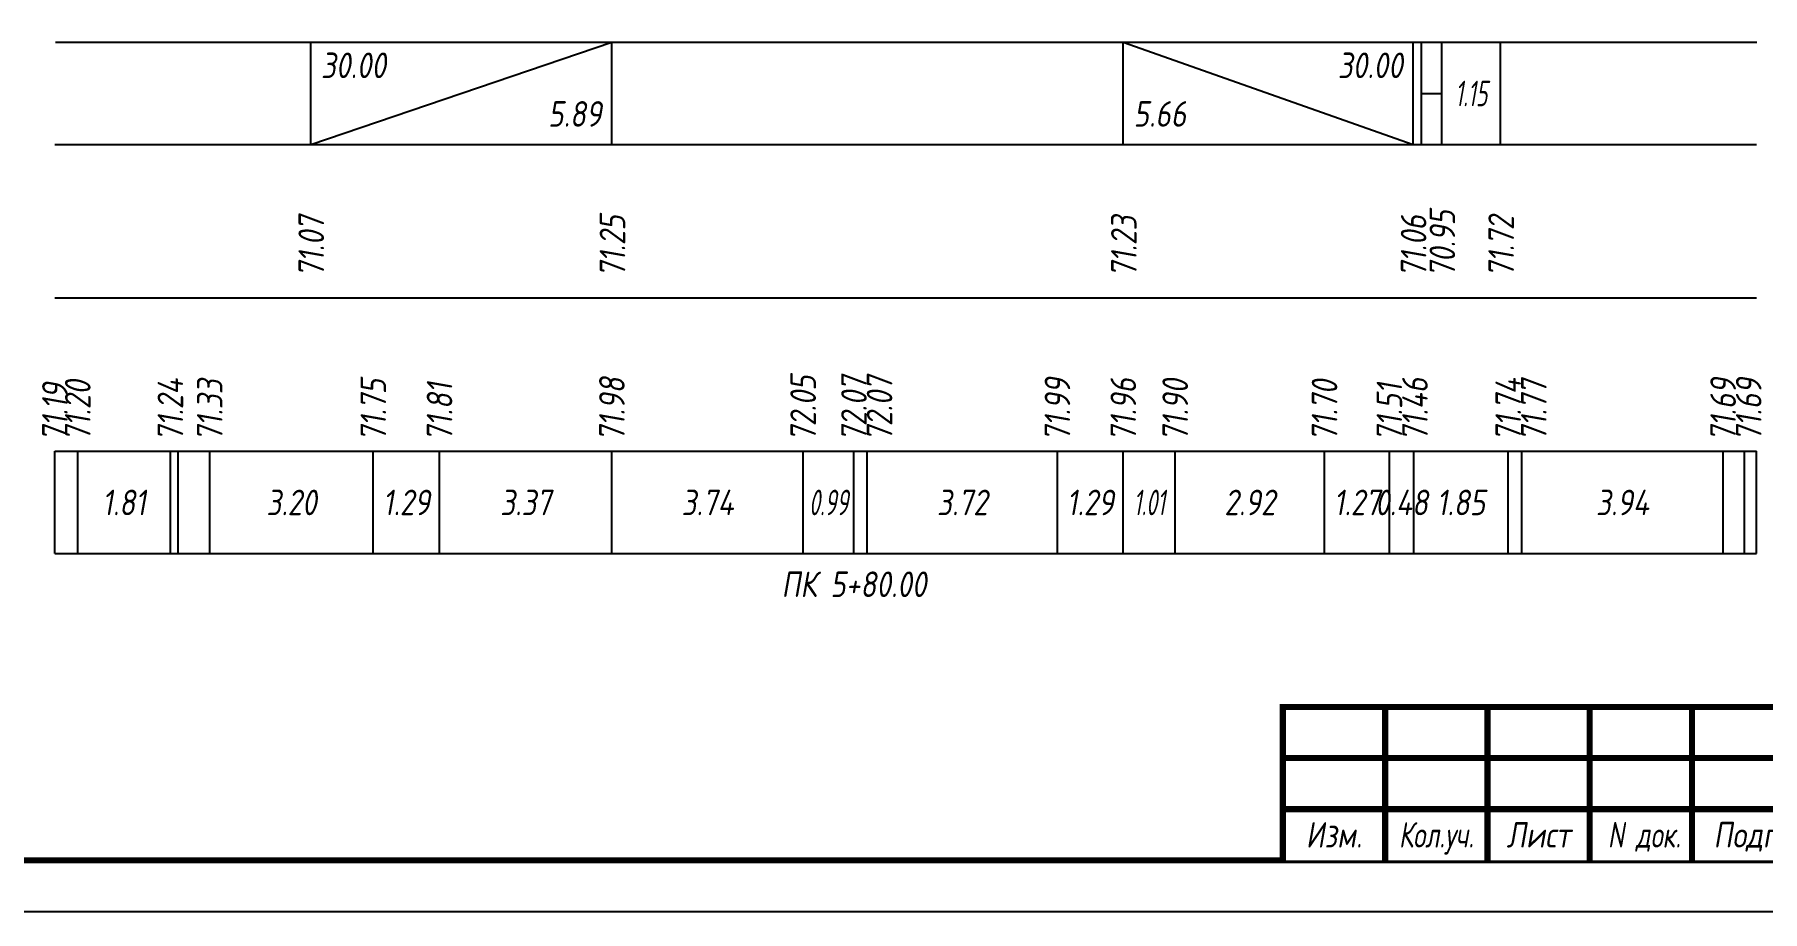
# Model space of a CAD drawing. Extents: x -717 to 1451, y -133302 to 233.
# Drawn here: x 78 to 246.8, y -9274.4 to -9188.7 of the extents above; entities that cross this region are included whole.
import ezdxf
from ezdxf.enums import TextEntityAlignment as Align

# ---------------------------------------------------------------- set-up
doc = ezdxf.new("R2010")
doc.units = 0
for name, color, linetype in [('Зарамочное оформление', 7, 'Continuous'), ('Код_510', 7, 'Continuous'), ('Код_516', 1, 'Continuous'), ('Подписи поперечников', 7, 'Continuous'), ('Таблица', 7, 'Continuous')]:
    doc.layers.add(name, color=color, linetype=linetype)
doc.styles.add('М', font='romand.shx', dxfattribs={"width": 0.8, "oblique": 10, "height": 2.5})

# ---------------------------------------------------------------- blocks, each defined once
blk = doc.blocks.new('Штамп')
at = {"linetype": 'Continuous'}
blk.add_wipeout([(199.95, -411.25), (384.95, -411.25), (384.95, -426.25), (199.95, -426.25)], dxfattribs=at).dxf.layer = 'Зарамочное оформление'
at = {"layer": 'Зарамочное оформление', "linetype": 'Continuous', "lineweight": -3, "const_width": 0.6, "flags": 128}
for points in [[(199.95, -426.25), (199.95, -411.25), (384.95, -411.25)], [(209.95, -411.25), (209.95, -426.25)], [(219.95, -411.25), (219.95, -426.25)], [(229.95, -411.25), (229.95, -426.25)], [(239.95, -411.25), (239.95, -426.25)], [(199.95, -416.25), (264.95, -416.25)], [(199.95, -421.25), (264.95, -421.25)]]:
    blk.add_lwpolyline(points, dxfattribs=at)
at = {"layer": 'Зарамочное оформление', "linetype": 'Continuous', "style": 'М', "oblique": 10}
for s, width, p in [('Изм.', 0.8, (204.95, -423.75)), ('Кол.уч.', 0.7, (214.95, -423.75)), ('Лист', 0.8, (224.95, -423.75)), ('N док.', 0.7, (235.28, -423.75)), ('Подпись', 0.8, (247.45, -423.75))]:
    blk.add_text(s, height=2.5, dxfattribs=dict(at, width=width)).set_placement(p, align=Align.MIDDLE_CENTER)
blk = doc.blocks.new('шифр')
blk.add_blockref('Штамп', (0, -8903))

msp = doc.modelspace()

# ---------------------------------------------------------------- linework, layer by layer
at = {"flags": 128}
msp.add_lwpolyline([(-30.054, -9274.421), (389.946, -9274.421), (389.946, -8977.421), (-30.054, -8977.421)], close=True, dxfattribs=at)
at = {"const_width": 0.6, "flags": 128}
msp.add_lwpolyline([(-10.054, -9269.421), (384.946, -9269.421), (384.946, -8982.421), (-10.054, -8982.421)], close=True, dxfattribs=at)
at = {"layer": 'Код_510'}
for p, q in [((79.946, -9239.421), (79.946, -9229.421)), ((82.182, -9239.421), (82.182, -9229.421)), ((91.234, -9239.421), (91.234, -9229.421)), ((91.992, -9239.421), (91.992, -9229.421)), ((95.081, -9239.421), (95.081, -9229.421)), ((111.065, -9239.421), (111.065, -9229.421)), ((117.538, -9239.421), (117.538, -9229.421)), ((134.384, -9239.421), (134.384, -9229.421)), ((153.074, -9239.421), (153.074, -9229.421)), ((158.04, -9239.421), (158.04, -9229.421)), ((159.34, -9239.421), (159.34, -9229.421)), ((177.925, -9239.421), (177.925, -9229.421)), ((184.363, -9239.421), (184.363, -9229.421)), ((189.437, -9239.421), (189.437, -9229.421)), ((204.031, -9239.421), (204.031, -9229.421)), ((210.369, -9239.421), (210.369, -9229.421)), ((212.752, -9239.421), (212.752, -9229.421)), ((221.982, -9239.421), (221.982, -9229.421)), ((223.307, -9239.421), (223.307, -9229.421)), ((242.985, -9239.421), (242.985, -9229.421)), ((245.06, -9239.421), (245.06, -9229.421)), ((246.239, -9239.421), (246.239, -9229.421))]:
    msp.add_line(p, q, dxfattribs=at)
at = {"layer": 'Код_516'}
for p, q in [((104.946, -9199.421), (104.946, -9189.421)), ((104.946, -9199.421), (134.384, -9189.421)), ((134.384, -9199.421), (134.384, -9189.421)), ((184.363, -9199.421), (184.363, -9189.421)), ((184.363, -9189.421), (212.681, -9199.421)), ((212.681, -9199.421), (212.681, -9189.421)), ((213.492, -9199.421), (213.492, -9189.421)), ((215.492, -9199.421), (215.492, -9189.421)), ((221.239, -9199.421), (221.239, -9189.421)), ((213.492, -9194.421), (215.492, -9194.421))]:
    msp.add_line(p, q, dxfattribs=at)
at = {"layer": 'Таблица'}
for p, q in [((80, -9189.421), (246.293, -9189.421)), ((79.946, -9199.421), (246.239, -9199.421)), ((79.946, -9214.421), (246.239, -9214.421)), ((79.946, -9229.421), (246.239, -9229.421)), ((79.946, -9239.421), (246.239, -9239.421))]:
    msp.add_line(p, q, dxfattribs=at)

# ---------------------------------------------------------------- texts
at = {"layer": 'Код_510', "style": 'М', "oblique": 10, "width": 0.8}
for s, p in [('72.05', (153.074, -9228.421)), ('72.07', (158.04, -9228.421)), ('72.07', (160.54, -9228.421)), ('71.19', (79.946, -9228.421)), ('71.20', (82.182, -9228.421)), ('71.24', (91.234, -9228.421)), ('71.33', (95.081, -9228.421)), ('71.75', (111.065, -9228.421)), ('71.81', (117.538, -9228.421)), ('71.98', (134.384, -9228.421)), ('71.99', (177.925, -9228.421)), ('71.96', (184.363, -9228.421)), ('71.90', (189.437, -9228.421)), ('71.70', (204.031, -9228.421)), ('71.51', (210.369, -9228.421)), ('71.46', (212.869, -9228.421)), ('71.74', (221.982, -9228.421)), ('71.77', (224.482, -9228.421)), ('71.69', (242.985, -9228.421)), ('71.69', (245.485, -9228.421))]:
    msp.add_text(s, height=2.5, rotation=90, dxfattribs=at).set_placement(p, align=Align.MIDDLE_LEFT)
at = {"layer": 'Код_510', "style": 'М', "oblique": 10}
for s, width, p in [('1.81', 0.8, (86.708, -9234.421)), ('3.20', 0.8, (103.073, -9234.421)), ('1.29', 0.8, (114.302, -9234.421)), ('3.37', 0.8, (125.961, -9234.421)), ('3.74', 0.8, (143.729, -9234.421)), ('0.99', 0.6, (155.557, -9234.421)), ('3.72', 0.8, (168.632, -9234.421)), ('1.29', 0.8, (181.144, -9234.421)), ('1.01', 0.6, (186.9, -9234.421)), ('2.92', 0.8, (196.734, -9234.421)), ('1.27', 0.8, (207.2, -9234.421)), ('0.48', 0.8, (211.561, -9234.421)), ('1.85', 0.8, (217.367, -9234.421)), ('3.94', 0.8, (233.146, -9234.421))]:
    msp.add_text(s, height=2.5, dxfattribs=dict(at, width=width)).set_placement(p, align=Align.MIDDLE_CENTER)
at = {"layer": 'Код_516', "style": 'М', "oblique": 10, "width": 0.8}
msp.add_text('30.00', height=2.5, dxfattribs=at).set_placement((105.946, -9190.421), align=Align.TOP_LEFT)
msp.add_text('30.00', height=2.5, dxfattribs=at).set_placement((211.681, -9190.421), align=Align.TOP_RIGHT)
at = {"layer": 'Код_516', "style": 'М', "oblique": 10, "width": 0.6}
msp.add_text('1.15', height=2.5, dxfattribs=at).set_placement((218.365, -9194.421), align=Align.MIDDLE_CENTER)
at = {"layer": 'Код_516', "style": 'М', "oblique": 10, "width": 0.8}
msp.add_text('5.89', height=2.5, dxfattribs=at).set_placement((133.384, -9198.421), align=Align.BOTTOM_RIGHT)
msp.add_text('5.66', height=2.5, dxfattribs=at).set_placement((185.363, -9198.421), align=Align.BOTTOM_LEFT)
for s, p in [('71.07', (105, -9212.371)), ('71.25', (134.439, -9212.371)), ('71.23', (184.417, -9212.371)), ('71.06', (212.735, -9212.371)), ('70.95', (215.546, -9212.371)), ('71.72', (221.293, -9212.371))]:
    msp.add_text(s, height=2.5, rotation=90, dxfattribs=at).set_placement(p, align=Align.MIDDLE_LEFT)
at = {"layer": 'Подписи поперечников', "style": 'М', "oblique": 10, "width": 0.8}
msp.add_text('ПК 5+80.00', height=2.5, dxfattribs=at).set_placement((158.04, -9244.421), align=Align.BOTTOM_CENTER)

# ---------------------------------------------------------------- next in the draw order: block references
msp.add_blockref('шифр', (0, 59.829))

doc.saveas('drawing.dxf')
